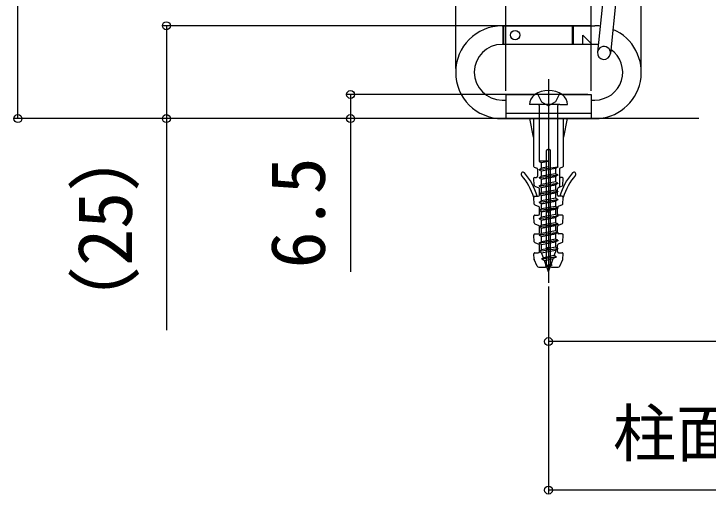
# Model space of a CAD drawing. Units: millimetres, scale not verified. Extents: x -875 to 875, y -1304 to 1296.
# Drawn here: x -287.9 to -100.9, y -1186.6 to -1057.3 of the extents above; entities that cross this region are included whole.
import ezdxf
from ezdxf.enums import TextEntityAlignment as Align

# ---------------------------------------------------------------- set-up
doc = ezdxf.new("R2010")
doc.units = ezdxf.units.MM
doc.header["$LTSCALE"] = 8
for name, color, linetype in [('0-4_YKK_12', 2, 'Continuous'), ('0-5_YKK_13', 4, 'Continuous'), ('0-6_YKK_D', 6, 'Continuous'), ('0-8_YSS_K', 3, 'Continuous')]:
    doc.layers.add(name, color=color, linetype=linetype)
doc.styles.add('ＭＳ ゴシック', font='')
doc.styles.get('ＭＳ ゴシック').set_extended_font_data('MS Gothic')

msp = doc.modelspace()

# ---------------------------------------------------------------- linework, layer by layer
at = {"layer": '0-4_YKK_12'}
msp.add_line((-143.85, -1074.899), (-143.85, -1129.7), dxfattribs=at)
at = {"layer": '0-5_YKK_13'}
for p, q in [((-126.975, -1031.324), (-130.65, -1067.639)), ((-123.493, -1031.676), (-127.168, -1067.991)), ((-156.35, -1060.499), (-131.35, -1060.499)), ((-156.1, -1065.499), (-156.1, -1060.499)), ((-155.85, -1065.499), (-155.85, -1060.499)), ((-137.35, -1065.499), (-137.35, -1060.499)), ((-137.1, -1065.499), (-137.1, -1060.499)), ((-131.35, -1065.499), (-156.35, -1065.499)), ((-155.35, -1078.999), (-147.468, -1078.999)), ((-155.35, -1078.999), (-155.35, -1085.499)), ((-140.232, -1078.999), (-132.35, -1078.999)), ((-132.35, -1078.999), (-132.35, -1085.499)), ((-156.35, -1080.499), (-155.35, -1080.499)), ((-132.35, -1080.499), (-131.35, -1080.499)), ((-140.8, -1081.699), (-148.95, -1081.699)), ((-146.4, -1081.999), (-146.4, -1096.952)), ((-141.3, -1098.456), (-141.3, -1081.999)), ((-140.8, -1081.699), (-138.75, -1081.699)), ((-155.35, -1083.999), (-132.35, -1083.999)), ((-156.35, -1085.499), (-131.35, -1085.499)), ((-155.35, -1085.499), (-132.35, -1085.499)), ((-138.85, -1085.499), (-148.85, -1085.499)), ((-147.85, -1090.499), (-148.85, -1085.499)), ((-138.85, -1085.499), (-148.85, -1085.499)), ((-147.85, -1090.499), (-148.85, -1085.499)), ((-147.85, -1085.499), (-147.85, -1098.259)), ((-147.85, -1085.499), (-147.85, -1098.259)), ((-139.85, -1098.259), (-139.85, -1085.499)), ((-138.85, -1085.499), (-139.85, -1090.499)), ((-139.85, -1098.259), (-139.85, -1085.499)), ((-138.85, -1085.499), (-139.85, -1090.499)), ((-144.09, -1093.799), (-143.61, -1093.799)), ((-144.09, -1093.799), (-143.61, -1093.799)), ((-144.35, -1125.199), (-144.35, -1094.059)), ((-144.35, -1125.199), (-144.35, -1094.059)), ((-143.35, -1125.199), (-143.35, -1094.059)), ((-143.35, -1125.199), (-143.35, -1094.059)), ((-146.4, -1096.956), (-146.4, -1097.056)), ((-145.671, -1096.956), (-146.4, -1097.056)), ((-143.85, -1096.956), (-146.4, -1096.956)), ((-146.4, -1097.056), (-145.75, -1097.394)), ((-143.85, -1097.044), (-145.75, -1097.394)), ((-145.75, -1098.817), (-145.75, -1097.394)), ((-143.85, -1096.956), (-143.85, -1098.467)), ((-147.665, -1098.536), (-146.974, -1098.823)), ((-147.665, -1098.536), (-146.974, -1098.823)), ((-146.79, -1099.1), (-146.79, -1101.019)), ((-146.79, -1099.1), (-146.79, -1101.019)), ((-146.4, -1099.156), (-141.3, -1098.456)), ((-141.3, -1098.556), (-146.4, -1099.256)), ((-146.4, -1099.156), (-145.75, -1098.817)), ((-143.85, -1098.467), (-145.75, -1098.817)), ((-141.95, -1098.894), (-145.75, -1099.594)), ((-145.75, -1101.017), (-145.75, -1099.594)), ((-141.3, -1098.556), (-141.95, -1098.894)), ((-141.95, -1098.894), (-141.95, -1100.317)), ((-141.3, -1098.456), (-141.3, -1098.556)), ((-140.91, -1099.1), (-140.91, -1103.77)), ((-140.91, -1099.1), (-140.91, -1103.77)), ((-140.034, -1098.536), (-140.725, -1098.823)), ((-140.034, -1098.536), (-140.725, -1098.823)), ((-147.55, -1101.319), (-147.09, -1101.319)), ((-147.55, -1101.319), (-147.09, -1101.319)), ((-146.4, -1101.356), (-141.3, -1100.656)), ((-141.3, -1100.756), (-146.4, -1101.456)), ((-146.4, -1101.356), (-145.75, -1101.017)), ((-146.4, -1101.356), (-146.4, -1101.456)), ((-146.4, -1101.456), (-145.75, -1101.794)), ((-141.95, -1100.317), (-145.75, -1101.017)), ((-141.3, -1100.656), (-141.95, -1100.317)), ((-141.3, -1100.756), (-141.95, -1101.094)), ((-141.95, -1101.094), (-141.95, -1102.517)), ((-141.3, -1100.656), (-141.3, -1100.756)), ((-140.171, -1101.319), (-140.61, -1101.319)), ((-140.171, -1101.319), (-140.61, -1101.319)), ((-147.703, -1103.41), (-147.827, -1101.64)), ((-147.703, -1103.41), (-147.827, -1101.64)), ((-146.4, -1103.556), (-141.3, -1102.856)), ((-141.3, -1102.956), (-146.4, -1103.656)), ((-146.4, -1103.556), (-145.75, -1103.217)), ((-145.75, -1103.217), (-145.75, -1101.794)), ((-141.95, -1102.517), (-145.75, -1103.217)), ((-145.75, -1103.994), (-141.95, -1103.294)), ((-141.95, -1103.294), (-145.75, -1103.994)), ((-141.3, -1102.856), (-141.95, -1102.517)), ((-141.3, -1102.956), (-141.95, -1103.294)), ((-141.95, -1103.294), (-141.95, -1104.717)), ((-141.3, -1102.856), (-141.3, -1102.956)), ((-139.996, -1103.41), (-139.872, -1101.64)), ((-139.996, -1103.41), (-139.872, -1101.64)), ((-147.52, -1103.666), (-146.474, -1104.102)), ((-147.52, -1103.666), (-146.474, -1104.102)), ((-146.4, -1103.556), (-146.4, -1103.656)), ((-146.4, -1103.656), (-145.75, -1103.994)), ((-146.4, -1105.756), (-141.3, -1105.056)), ((-141.3, -1105.156), (-146.4, -1105.856)), ((-146.29, -1106.089), (-146.29, -1104.379)), ((-146.29, -1106.089), (-146.29, -1104.379)), ((-141.95, -1104.717), (-145.75, -1105.417)), ((-141.3, -1105.056), (-141.95, -1104.717)), ((-141.41, -1106.089), (-141.41, -1104.379)), ((-141.41, -1106.089), (-141.41, -1104.379)), ((-141.094, -1104.047), (-141.225, -1104.102)), ((-141.094, -1104.047), (-141.225, -1104.102)), ((-140.18, -1103.666), (-141.094, -1104.047)), ((-140.18, -1103.666), (-141.094, -1104.047)), ((-147.703, -1108.48), (-147.827, -1106.71)), ((-147.703, -1108.48), (-147.827, -1106.71)), ((-147.528, -1106.389), (-146.59, -1106.389)), ((-147.528, -1106.389), (-146.59, -1106.389)), ((-146.4, -1105.756), (-146.4, -1105.856)), ((-146.4, -1105.856), (-145.75, -1106.194)), ((-145.75, -1106.194), (-141.95, -1105.494)), ((-141.95, -1105.494), (-145.75, -1106.194)), ((-145.75, -1107.617), (-145.75, -1106.194)), ((-141.95, -1106.917), (-145.75, -1107.617)), ((-141.95, -1105.494), (-141.95, -1106.917)), ((-141.3, -1107.256), (-141.95, -1106.917)), ((-140.171, -1106.389), (-141.11, -1106.389)), ((-140.171, -1106.389), (-141.11, -1106.389)), ((-139.996, -1108.48), (-139.872, -1106.71)), ((-139.996, -1108.48), (-139.872, -1106.71)), ((-147.52, -1108.736), (-146.474, -1109.172)), ((-147.52, -1108.736), (-146.474, -1109.172)), ((-146.4, -1107.956), (-141.3, -1107.256)), ((-141.3, -1107.356), (-146.4, -1108.056)), ((-146.4, -1107.956), (-145.75, -1107.617)), ((-145.75, -1108.394), (-141.95, -1107.694)), ((-141.95, -1107.694), (-145.75, -1108.394)), ((-145.75, -1109.817), (-145.75, -1108.394)), ((-141.95, -1107.694), (-141.95, -1109.117)), ((-140.18, -1108.736), (-141.225, -1109.172)), ((-140.18, -1108.736), (-141.225, -1109.172)), ((-146.4, -1110.156), (-141.3, -1109.456)), ((-141.3, -1109.556), (-146.4, -1110.256)), ((-146.4, -1110.156), (-145.75, -1109.817)), ((-146.4, -1110.156), (-146.4, -1110.256)), ((-146.4, -1110.256), (-145.75, -1110.594)), ((-146.29, -1111.159), (-146.29, -1109.449)), ((-146.29, -1111.159), (-146.29, -1109.449)), ((-141.95, -1109.117), (-145.75, -1109.817)), ((-145.75, -1110.594), (-141.95, -1109.894)), ((-141.95, -1109.894), (-145.75, -1110.594)), ((-145.75, -1112.017), (-145.75, -1110.594)), ((-144.35, -1110.004), (-143.35, -1110.004)), ((-144.35, -1110.004), (-143.35, -1110.004)), ((-144.35, -1110.604), (-143.35, -1110.604)), ((-144.35, -1110.604), (-143.35, -1110.604)), ((-141.3, -1109.456), (-141.95, -1109.117)), ((-141.3, -1109.556), (-141.95, -1109.894)), ((-141.95, -1109.894), (-141.95, -1111.317)), ((-141.41, -1111.159), (-141.41, -1109.449)), ((-141.41, -1111.159), (-141.41, -1109.449)), ((-141.3, -1109.456), (-141.3, -1109.556)), ((-147.703, -1113.55), (-147.827, -1111.78)), ((-147.703, -1113.55), (-147.827, -1111.78)), ((-147.528, -1111.459), (-146.59, -1111.459)), ((-147.528, -1111.459), (-146.59, -1111.459)), ((-146.4, -1112.356), (-141.3, -1111.656)), ((-141.3, -1111.756), (-146.4, -1112.456)), ((-146.4, -1112.356), (-145.75, -1112.017)), ((-141.95, -1111.317), (-145.75, -1112.017)), ((-145.75, -1112.794), (-141.95, -1112.094)), ((-141.95, -1112.094), (-145.75, -1112.794)), ((-141.3, -1111.656), (-141.95, -1111.317)), ((-141.3, -1111.756), (-141.95, -1112.094)), ((-141.95, -1112.094), (-141.95, -1113.517)), ((-141.3, -1111.656), (-141.3, -1111.756)), ((-140.171, -1111.459), (-141.11, -1111.459)), ((-140.171, -1111.459), (-141.11, -1111.459)), ((-139.996, -1113.55), (-139.872, -1111.78)), ((-139.996, -1113.55), (-139.872, -1111.78)), ((-147.52, -1113.806), (-146.474, -1114.242)), ((-147.52, -1113.806), (-146.474, -1114.242)), ((-146.4, -1114.556), (-141.3, -1113.856)), ((-141.3, -1113.956), (-146.4, -1114.656)), ((-146.4, -1114.556), (-145.75, -1114.217)), ((-146.4, -1114.556), (-146.4, -1114.656)), ((-146.29, -1116.229), (-146.29, -1114.519)), ((-146.29, -1116.229), (-146.29, -1114.519)), ((-145.75, -1114.217), (-145.75, -1112.794)), ((-141.95, -1113.517), (-145.75, -1114.217)), ((-145.75, -1114.994), (-141.95, -1114.294)), ((-141.95, -1114.294), (-145.75, -1114.994)), ((-141.3, -1113.856), (-141.95, -1113.517)), ((-141.3, -1113.956), (-141.95, -1114.294)), ((-141.95, -1114.294), (-141.95, -1115.717)), ((-141.41, -1116.229), (-141.41, -1114.519)), ((-141.41, -1116.229), (-141.41, -1114.519)), ((-141.3, -1113.856), (-141.3, -1113.956)), ((-140.18, -1113.806), (-141.225, -1114.242)), ((-140.18, -1113.806), (-141.225, -1114.242)), ((-146.4, -1114.656), (-145.75, -1114.994)), ((-146.4, -1116.756), (-141.3, -1116.056)), ((-141.3, -1116.156), (-146.4, -1116.856)), ((-146.4, -1116.756), (-145.75, -1116.417)), ((-145.75, -1116.417), (-145.75, -1114.994)), ((-141.95, -1115.717), (-145.75, -1116.417)), ((-141.3, -1116.056), (-141.95, -1115.717)), ((-147.703, -1118.62), (-147.827, -1116.85)), ((-147.703, -1118.62), (-147.827, -1116.85)), ((-147.528, -1116.529), (-146.59, -1116.529)), ((-147.528, -1116.529), (-146.59, -1116.529)), ((-146.4, -1116.756), (-146.4, -1116.856)), ((-146.4, -1116.856), (-145.75, -1117.194)), ((-146.4, -1118.956), (-141.3, -1118.256)), ((-145.75, -1117.194), (-141.95, -1116.494)), ((-141.95, -1116.494), (-145.75, -1117.194)), ((-145.75, -1118.617), (-145.75, -1117.194)), ((-141.95, -1117.917), (-145.75, -1118.617)), ((-141.95, -1116.494), (-141.95, -1117.917)), ((-141.3, -1118.256), (-141.95, -1117.917)), ((-141.3, -1118.256), (-141.3, -1118.356)), ((-140.171, -1116.529), (-141.11, -1116.529)), ((-140.171, -1116.529), (-141.11, -1116.529)), ((-139.996, -1118.62), (-139.872, -1116.85)), ((-139.996, -1118.62), (-139.872, -1116.85)), ((-147.52, -1118.876), (-146.474, -1119.312)), ((-147.52, -1118.876), (-146.474, -1119.312)), ((-141.3, -1118.356), (-146.4, -1119.056)), ((-146.4, -1118.956), (-145.75, -1118.617)), ((-146.29, -1121.299), (-146.29, -1119.589)), ((-146.29, -1121.299), (-146.29, -1119.589)), ((-145.75, -1119.394), (-141.95, -1118.694)), ((-145.75, -1120.817), (-145.75, -1119.394)), ((-141.95, -1120.117), (-145.75, -1120.817)), ((-144.35, -1120.144), (-143.35, -1120.144)), ((-144.35, -1120.144), (-143.35, -1120.144)), ((-141.3, -1118.356), (-141.95, -1118.694)), ((-141.95, -1118.694), (-141.95, -1120.117)), ((-141.3, -1120.456), (-141.95, -1120.117)), ((-141.41, -1121.299), (-141.41, -1119.589)), ((-141.41, -1121.299), (-141.41, -1119.589)), ((-140.18, -1118.876), (-141.225, -1119.312)), ((-140.18, -1118.876), (-141.225, -1119.312)), ((-147.729, -1123.322), (-147.827, -1121.92)), ((-147.729, -1123.322), (-147.827, -1121.92)), ((-147.528, -1121.599), (-146.59, -1121.599)), ((-147.528, -1121.599), (-146.59, -1121.599)), ((-146.4, -1121.156), (-141.3, -1120.456)), ((-141.3, -1120.556), (-146.4, -1121.256)), ((-146.4, -1121.156), (-145.75, -1120.817)), ((-146.4, -1121.156), (-146.4, -1121.256)), ((-146.4, -1121.256), (-145.711, -1121.587)), ((-145.711, -1121.587), (-141.95, -1120.894)), ((-145.212, -1122.958), (-145.711, -1121.587)), ((-144.35, -1120.744), (-143.35, -1120.744)), ((-144.35, -1120.744), (-143.35, -1120.744)), ((-142.278, -1122.382), (-141.95, -1121.479)), ((-141.3, -1120.556), (-141.95, -1120.894)), ((-141.95, -1120.894), (-141.95, -1121.479)), ((-141.3, -1120.456), (-141.3, -1120.556)), ((-141.11, -1121.599), (-140.171, -1121.599)), ((-141.11, -1121.599), (-140.171, -1121.599)), ((-139.97, -1123.322), (-139.872, -1121.92)), ((-139.97, -1123.322), (-139.872, -1121.92)), ((-146.935, -1125.198), (-147.705, -1123.421)), ((-146.935, -1125.198), (-147.705, -1123.421)), ((-145.662, -1123.192), (-141.753, -1122.656)), ((-141.753, -1122.756), (-145.662, -1123.292)), ((-145.662, -1123.192), (-145.212, -1122.958)), ((-145.662, -1123.192), (-145.662, -1123.292)), ((-145.662, -1123.292), (-144.956, -1123.659)), ((-142.278, -1122.382), (-145.212, -1122.958)), ((-144.956, -1123.659), (-142.569, -1123.18)), ((-144.469, -1124.998), (-144.956, -1123.659)), ((-143.138, -1124.743), (-142.569, -1123.18)), ((-141.753, -1122.656), (-142.278, -1122.382)), ((-140.764, -1125.198), (-139.994, -1123.421)), ((-140.764, -1125.198), (-139.994, -1123.421)), ((-146.476, -1125.499), (-144.65, -1125.499)), ((-146.476, -1125.499), (-144.65, -1125.499)), ((-144.651, -1125.093), (-142.922, -1124.856)), ((-142.922, -1124.956), (-144.651, -1125.193)), ((-144.651, -1125.093), (-144.469, -1124.998)), ((-144.651, -1125.093), (-144.651, -1125.193)), ((-144.651, -1125.193), (-144.339, -1125.355)), ((-143.138, -1124.743), (-144.469, -1124.998)), ((-144.339, -1125.355), (-143.283, -1125.143)), ((-143.85, -1126.7), (-144.339, -1125.355)), ((-143.85, -1126.7), (-143.283, -1125.143)), ((-142.922, -1124.856), (-143.138, -1124.743)), ((-143.05, -1125.499), (-141.223, -1125.499)), ((-143.05, -1125.499), (-141.223, -1125.499))]:
    msp.add_line(p, q, dxfattribs=at)
for points in [[(-134.6, -1065.499), (-134.6, -1062.999), (-132.1, -1065.499)], [(-146.899, -1078.658), (-145.755, -1081.004), (-143.85, -1082.017)], [(-140.801, -1078.658), (-141.945, -1081.004), (-143.85, -1082.017)], [(-146.4, -1099.156), (-146.4, -1099.256), (-145.75, -1099.594)], [(-145.75, -1101.794), (-141.95, -1101.094), (-145.75, -1101.794)], [(-146.4, -1105.756), (-145.75, -1105.417), (-145.75, -1103.994)], [(-141.3, -1105.056), (-141.3, -1105.156), (-141.95, -1105.494)], [(-146.4, -1107.956), (-146.4, -1108.056), (-145.75, -1108.394)], [(-141.3, -1107.256), (-141.3, -1107.356), (-141.95, -1107.694)], [(-146.4, -1112.356), (-146.4, -1112.456), (-145.75, -1112.794)], [(-141.3, -1116.056), (-141.3, -1116.156), (-141.95, -1116.494)], [(-146.4, -1118.956), (-146.4, -1119.056), (-145.75, -1119.394)], [(-141.753, -1122.656), (-141.753, -1122.756), (-142.569, -1123.18)], [(-142.922, -1124.856), (-142.922, -1124.956), (-143.283, -1125.143)]]:
    msp.add_lwpolyline(points, dxfattribs=at)
msp.add_circle((-152.85, -1062.999), 1.25, dxfattribs=at)
for centre, radius, start, end in [((-156.35, -1072.999), 12.5, 90, 270), ((-131.35, -1072.999), 12.5, 83.50412, 90), ((-131.35, -1072.999), 12.5, 270, 67.2126), ((-156.35, -1072.999), 7.5, 90, 270), ((-131.35, -1072.999), 7.5, 83.02597, 90), ((-131.35, -1072.999), 7.5, 270, 55.0431), ((-128.909, -1067.815), 1.75, 174.22126, 354.22126), ((-128.909, -1067.815), 1.75, 354.22126, 174.22126), ((-143.85, -1084.399), 6.5, 54.84729, 125.15271), ((-145.75, -1081.701), 3.2, 125.15271, 179.96682), ((-141.95, -1081.701), 3.2, 0.03318, 54.84729), ((-146.7, -1081.999), 0.3, 0, 90), ((-141, -1081.999), 0.3, 90, 180), ((-144.09, -1094.059), 0.26, 90, 180), ((-144.09, -1094.059), 0.26, 90, 180), ((-143.61, -1094.059), 0.26, 0, 90), ((-143.61, -1094.059), 0.26, 0, 90), ((-147.55, -1098.259), 0.3, 180, 247.38014), ((-147.55, -1098.259), 0.3, 180, 247.38014), ((-147.09, -1099.1), 0.3, 0, 67.38014), ((-147.09, -1099.1), 0.3, 0, 67.38014), ((-140.61, -1099.1), 0.3, 112.61986, 180), ((-140.61, -1099.1), 0.3, 112.61986, 180), ((-140.15, -1098.259), 0.3, 292.61986, 0), ((-140.15, -1098.259), 0.3, 292.61986, 0), ((-150.701, -1100.4), 0.5, 40.16964, 220.16964), ((-150.701, -1100.4), 0.5, 40.16964, 220.16964), ((-163.997, -1111.624), 16.9, 16.90367, 40.16964), ((-163.997, -1111.624), 16.9, 16.90367, 40.16964), ((-163.997, -1111.624), 17.9, 17.00461, 40.16964), ((-163.997, -1111.624), 17.9, 17.00461, 40.16964), ((-147.55, -1101.619), 0.3, 90, 180), ((-147.55, -1101.619), 0.3, 90, 180), ((-147.09, -1101.019), 0.3, 270, 0), ((-147.09, -1101.019), 0.3, 270, 0), ((-140.61, -1101.019), 0.3, 180, 270), ((-140.61, -1101.019), 0.3, 180, 270), ((-123.702, -1111.624), 17.9, 139.83036, 162.99539), ((-123.702, -1111.624), 17.9, 139.83036, 162.99539), ((-140.171, -1101.619), 0.3, 356, 90), ((-140.171, -1101.619), 0.3, 356, 90), ((-123.702, -1111.624), 16.9, 139.83036, 163.09633), ((-123.702, -1111.624), 16.9, 139.83036, 163.09633), ((-136.998, -1100.4), 0.5, 319.83036, 139.83036), ((-136.998, -1100.4), 0.5, 319.83036, 139.83036), ((-147.404, -1103.389), 0.3, 184, 247.38014), ((-147.404, -1103.389), 0.3, 184, 247.38014), ((-146.59, -1104.379), 0.3, 0, 67.38014), ((-146.59, -1104.379), 0.3, 0, 67.38014), ((-141.11, -1104.379), 0.3, 112.61986, 180), ((-141.11, -1104.379), 0.3, 112.61986, 180), ((-141.11, -1104.379), 0.3, 112.61986, 180), ((-141.11, -1104.379), 0.3, 112.61986, 180), ((-141.21, -1103.77), 0.3, 292.61986, 0), ((-141.21, -1103.77), 0.3, 292.61986, 0), ((-140.295, -1103.389), 0.3, 292.61986, 356), ((-140.295, -1103.389), 0.3, 292.61986, 356), ((-147.528, -1106.689), 0.3, 90, 184), ((-147.528, -1106.689), 0.3, 90, 184), ((-146.59, -1106.089), 0.3, 270, 0), ((-146.59, -1106.089), 0.3, 270, 0), ((-141.11, -1106.089), 0.3, 180, 270), ((-141.11, -1106.089), 0.3, 180, 270), ((-140.171, -1106.689), 0.3, 356, 90), ((-140.171, -1106.689), 0.3, 356, 90), ((-147.404, -1108.459), 0.3, 184, 247.38014), ((-147.404, -1108.459), 0.3, 184, 247.38014), ((-140.295, -1108.459), 0.3, 292.61986, 356), ((-140.295, -1108.459), 0.3, 292.61986, 356), ((-146.59, -1109.449), 0.3, 0, 67.38014), ((-146.59, -1109.449), 0.3, 0, 67.38014), ((-141.11, -1109.449), 0.3, 112.61986, 180), ((-141.11, -1109.449), 0.3, 112.61986, 180), ((-147.528, -1111.759), 0.3, 90, 184), ((-147.528, -1111.759), 0.3, 90, 184), ((-146.59, -1111.159), 0.3, 270, 0), ((-146.59, -1111.159), 0.3, 270, 0), ((-141.11, -1111.159), 0.3, 180, 270), ((-141.11, -1111.159), 0.3, 180, 270), ((-140.171, -1111.759), 0.3, 356, 90), ((-140.171, -1111.759), 0.3, 356, 90), ((-147.404, -1113.529), 0.3, 184, 247.38014), ((-147.404, -1113.529), 0.3, 184, 247.38014), ((-146.59, -1114.519), 0.3, 0, 67.38014), ((-146.59, -1114.519), 0.3, 0, 67.38014), ((-141.11, -1114.519), 0.3, 112.61986, 180), ((-141.11, -1114.519), 0.3, 112.61986, 180), ((-140.295, -1113.529), 0.3, 292.61986, 356), ((-140.295, -1113.529), 0.3, 292.61986, 356), ((-146.59, -1116.229), 0.3, 270, 0), ((-146.59, -1116.229), 0.3, 270, 0), ((-141.11, -1116.229), 0.3, 180, 270), ((-141.11, -1116.229), 0.3, 180, 270), ((-147.528, -1116.829), 0.3, 90, 184), ((-147.528, -1116.829), 0.3, 90, 184), ((-140.171, -1116.829), 0.3, 356, 90), ((-140.171, -1116.829), 0.3, 356, 90), ((-147.404, -1118.599), 0.3, 184, 247.38014), ((-147.404, -1118.599), 0.3, 184, 247.38014), ((-146.59, -1119.589), 0.3, 0, 67.38014), ((-146.59, -1119.589), 0.3, 0, 67.38014), ((-141.11, -1119.589), 0.3, 112.61986, 180), ((-141.11, -1119.589), 0.3, 112.61986, 180), ((-140.295, -1118.599), 0.3, 292.61986, 356), ((-140.295, -1118.599), 0.3, 292.61986, 356), ((-147.528, -1121.899), 0.3, 90, 184), ((-147.528, -1121.899), 0.3, 90, 184), ((-146.59, -1121.299), 0.3, 270, 0), ((-146.59, -1121.299), 0.3, 270, 0), ((-141.11, -1121.299), 0.3, 180, 270), ((-141.11, -1121.299), 0.3, 180, 270), ((-140.171, -1121.899), 0.3, 356, 90), ((-140.171, -1121.899), 0.3, 356, 90), ((-147.43, -1123.301), 0.3, 184, 203.42869), ((-147.43, -1123.301), 0.3, 184, 203.42869), ((-140.27, -1123.301), 0.3, 336.57131, 356), ((-140.27, -1123.301), 0.3, 336.57131, 356), ((-146.476, -1124.999), 0.5, 203.42869, 270), ((-146.476, -1124.999), 0.5, 203.42869, 270), ((-144.65, -1125.199), 0.3, 270, 0), ((-144.65, -1125.199), 0.3, 270, 0), ((-143.05, -1125.199), 0.3, 180, 270), ((-143.05, -1125.199), 0.3, 180, 270), ((-141.223, -1124.999), 0.5, 270, 336.57131), ((-141.223, -1124.999), 0.5, 270, 336.57131)]:
    msp.add_arc(centre, radius, start, end, dxfattribs=at)
at = {"layer": '0-6_YKK_D'}
for p, q in [((-286.784, -1085.499), (-286.784, -405.096)), ((-168.85, -1071.999), (-168.85, -915.207)), ((-118.85, -1071.999), (-118.85, -915.207)), ((-155.35, -1077.999), (-155.35, -955.207)), ((-132.35, -1077.999), (-132.35, -955.207)), ((-132.35, -1060.499), (-247.784, -1060.499)), ((-133.218, -1078.999), (-198.177, -1078.999)), ((-156.35, -1085.499), (-287.784, -1085.499)), ((-104.052, -1085.499), (-247.784, -1085.499)), ((-104.052, -1085.499), (-198.177, -1085.499)), ((-143.85, -1130.7), (-143.85, -1146.499)), ((-143.85, -1130.7), (-143.85, -1186.499)), ((18.65, -1145.499), (-143.85, -1145.499)), ((63.65, -1185.499), (-143.85, -1185.499))]:
    msp.add_line(p, q, dxfattribs=at)
for points in [[(-246.784, -1060.499), (-246.784, -1085.499), (-246.784, -1142.412)], [(-197.177, -1078.999), (-197.177, -1085.499), (-197.177, -1126.731)]]:
    msp.add_lwpolyline(points, dxfattribs=at)
for centre in [(-246.784, -1060.499), (-197.177, -1078.999), (-286.784, -1085.499), (-246.784, -1085.499), (-197.177, -1085.499), (-143.85, -1145.499), (-143.85, -1185.499)]:
    msp.add_circle(centre, 1.075, dxfattribs=at)
at = {"layer": '0-8_YSS_K'}
msp.add_line((-103.352, -1085.499), (-212.514, -1085.499), dxfattribs=at)

# ---------------------------------------------------------------- texts
at = {"layer": '0-6_YKK_D', "style": 'ＭＳ ゴシック'}
for s, p in [('6.5', (-199.677, -1125.821)), ('（25）', (-251.67, -1145.14))]:
    msp.add_text(s, height=14.66, rotation=90, dxfattribs=at).set_placement(p, align=Align.BOTTOM_LEFT)
msp.add_text('柱面～固定金具', height=12.46, dxfattribs=at).set_placement((-126.5, -1180.181), align=Align.BOTTOM_LEFT)

doc.saveas('drawing.dxf')
